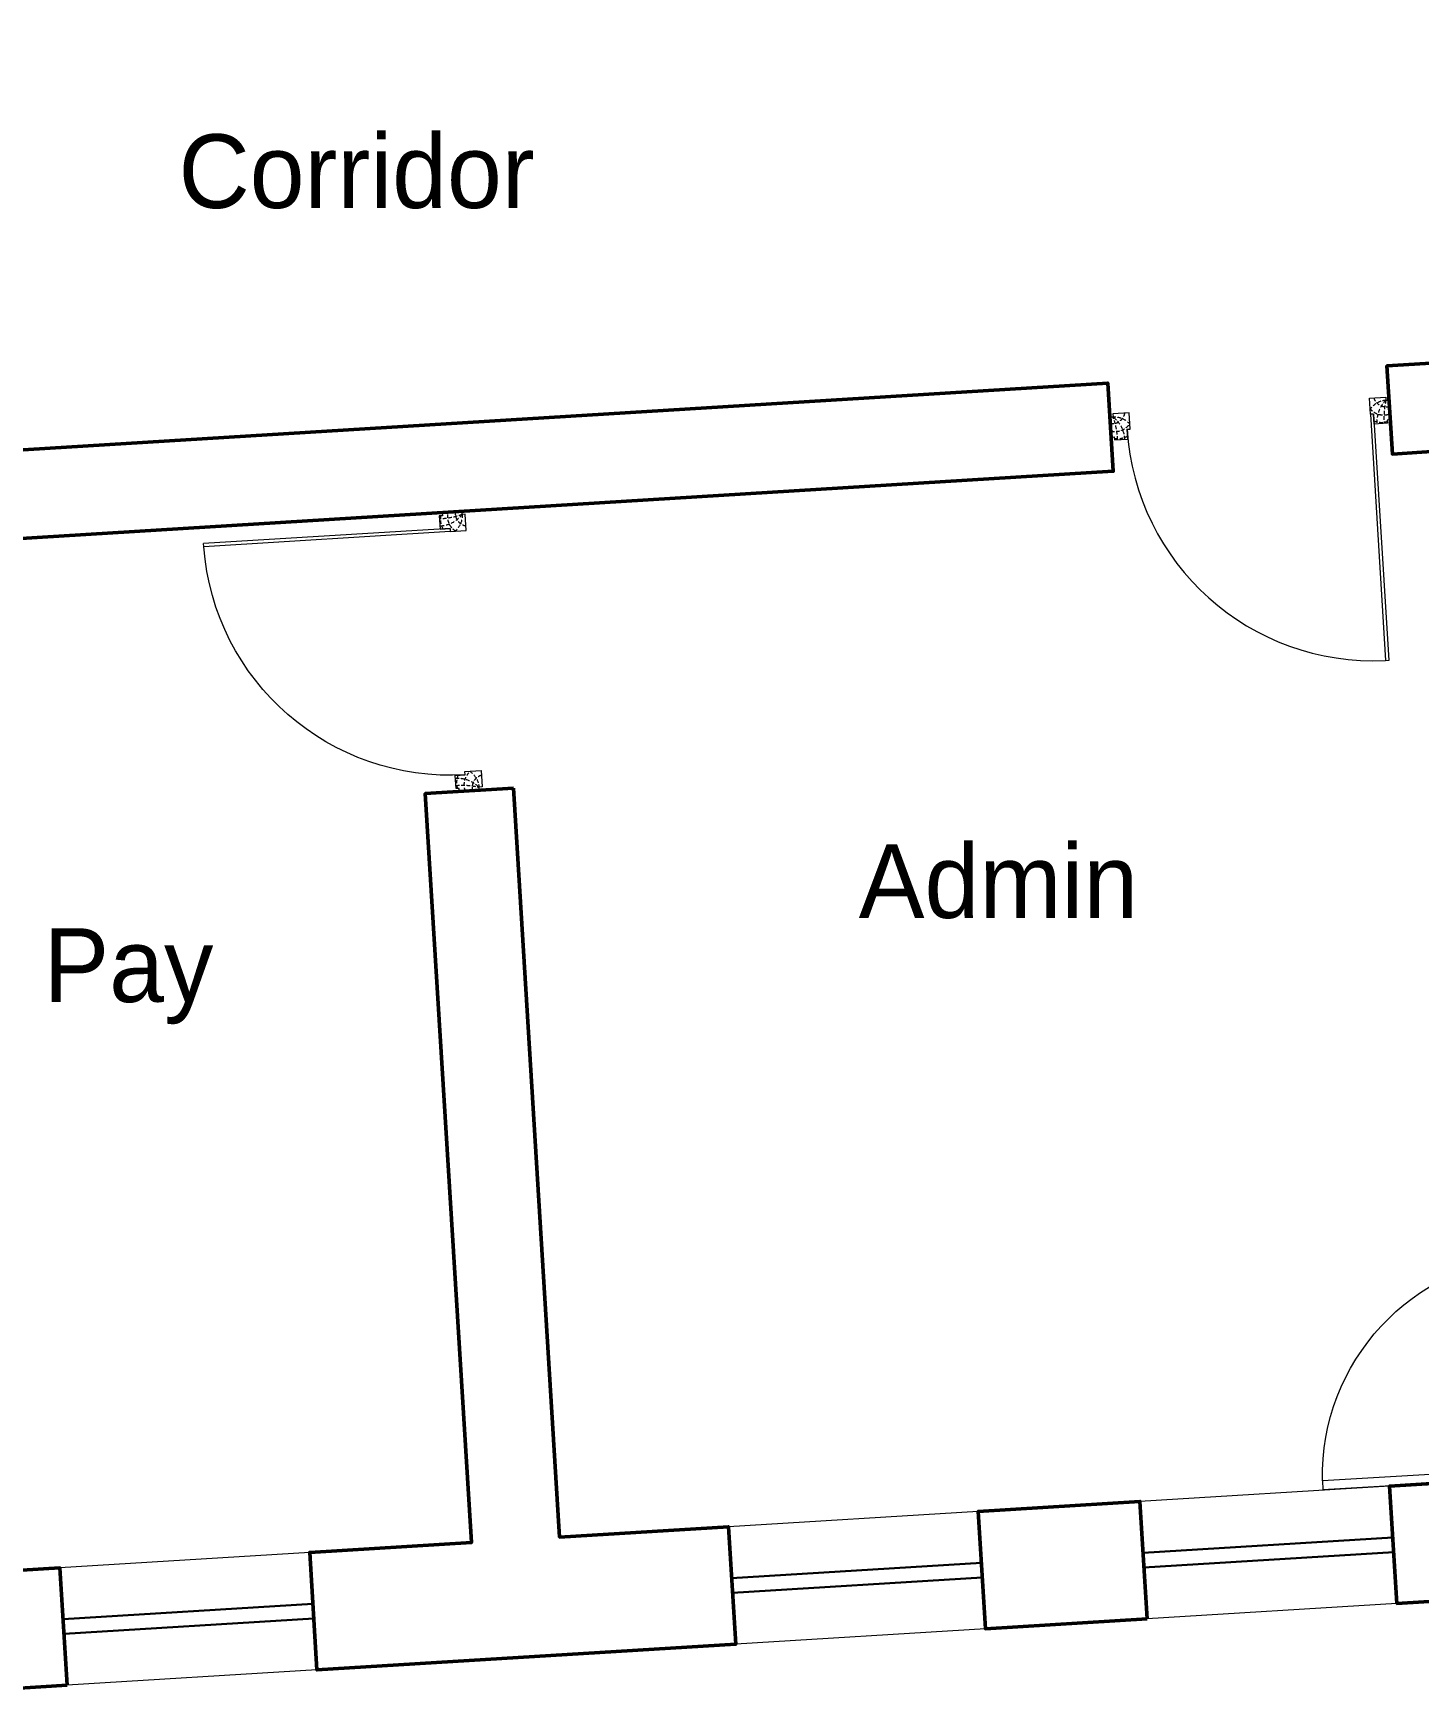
# Model space of a CAD drawing. Header units: millimetres. Extents: x 2342254 to 2635493, y 3886634 to 4043501.
# Drawn here: x 2420285 to 2424982, y 3947781 to 3953421 of the extents above; entities that cross this region are included whole.
import ezdxf

# ---------------------------------------------------------------- set-up
doc = ezdxf.new("R2010")
doc.units = ezdxf.units.MM
doc.header["$MEASUREMENT"] = 0
doc.linetypes.add('DASHED', pattern=[0.75, 0.5, -0.25])
for name, color, linetype, lineweight in [('door', 41, 'Continuous', 5), ('Door Opening-0.09', 253, 'Continuous', 9), ('greenery', 82, 'Continuous', 5), ('hidden lines', 205, 'DASHED', 5), ('WALL 0.2', 7, 'Continuous', 20), ('wall 0.4', 7, 'Continuous', 40), ('Wall-0.5', 7, 'Continuous', 50), ('WINDOW', 152, 'Continuous', 30)]:
    doc.layers.add(name, color=color, linetype=linetype, lineweight=lineweight)
doc.layers.add('Text-0.2', color=7, linetype='Continuous')
doc.layers.add('WALL', color=12, linetype='Continuous')
doc.styles.add('arial.', font='arial.ttf')

# ---------------------------------------------------------------- blocks, each defined once
blk = doc.blocks.new('d1')
at = {"layer": 'door'}
for p, q in [((2442.75, 10746.15), (2408.33, 10746.15)), ((2408.33, 10746.15), (2408.33, 10745.72)), ((2442.75, 10745.72), (2408.32, 10745.72))]:
    blk.add_line(p, q, dxfattribs=at)
at = {"layer": 'door', "ltscale": 80}
for points in [[(2445, 10779.7), (2445, 10781.99), (2444.56, 10781.99), (2444.56, 10782.43), (2441.8, 10782.43), (2441.8, 10781.99), (2441.36, 10781.99), (2441.36, 10780.14), (2442.75, 10780.14), (2442.75, 10779.7)], [(2445, 10746.15), (2445, 10743.87), (2444.56, 10743.87), (2444.56, 10743.43), (2441.8, 10743.43), (2441.8, 10743.87), (2441.36, 10743.87), (2441.36, 10745.72), (2442.75, 10745.72), (2442.75, 10746.15)]]:
    blk.add_lwpolyline(points, close=True, dxfattribs=at)
at = {"layer": 'Door Opening-0.09', "ltscale": 80}
blk.add_arc((2442.75, 10745.72), 34.42, 90, 179.274, dxfattribs=at)
at = {"layer": 'hidden lines'}
for centre, radius, start, end in [((2441.64, 10791.37), 9.82, 268.3986, 287.3158), ((2441.38, 10784.76), 4.22, 269.7899, 318.9675), ((2444.33, 10781.34), 2.81, 166.4652, 205.1802), ((2445.01, 10781.68), 2.48, 162.4671, 233.2418), ((2441.57, 10782.05), 3, 308.4681, 358.9527), ((2445.46, 10782.07), 1.81, 168.6475, 255.2319), ((2445.01, 10744.18), 2.48, 126.7582, 197.5329), ((2441.57, 10743.81), 3, 1.0473, 51.5319), ((2441.64, 10734.49), 9.82, 72.6842, 91.6014), ((2441.38, 10741.1), 4.22, 41.0325, 90.2101), ((2444.33, 10744.52), 2.81, 154.8198, 193.5348), ((2445.46, 10743.79), 1.81, 104.7681, 191.3525)]:
    blk.add_arc(centre, radius, start, end, dxfattribs=at)
blk = doc.blocks.new('26 door')
at = {"layer": 'door'}
blk.add_line((42654.7, -717.83), (42654.7, -716.68), dxfattribs=at)
at = {"layer": 'door', "ltscale": 5}
blk.add_lwpolyline([(42654.7, -716.68), (42684.73, -716.68), (42684.73, -717.83), (42654.7, -717.83)], dxfattribs=at)
at = {"layer": 'Door Opening-0.09'}
blk.add_arc((42654.79, -717.79), 29.96, 2.1358, 90.1794, dxfattribs=at)
blk = doc.blocks.new('oldblk')
at = {"layer": 'greenery', "lineweight": 0}
h = blk.add_hatch(dxfattribs=at)
h.set_pattern_fill('GRASS', color=256, scale=200)
h.set_pattern_definition([(90, (342674.07, 10217.67), (-141.421356, 141.421356), [37.5, -245.342713]), (45, (342674.07, 10217.67), (-141.421356, 141.421356), [37.5, -162.5]), (135, (342674.07, 10217.67), (-141.421356, -141.421356), [37.5, -162.5])])
h.paths.add_polyline_path([(2494423.1, 4310077), (2494423.1, 4313918, 0.467658), (2493716.3, 4314508.4), (2493762.1, 4313765.4), (2493814.2, 4312918.6), (2493923.1, 4311150.3), (2491706.5, 4311013.8), (2490859.8, 4310961.6), (2490262, 4310924.8), (2490288.1, 4310501.4), (2490340.2, 4309654.6), (2490386.3, 4308907.5), (2489589.3, 4308858.4), (2488742.5, 4308806.2), (2488045.1, 4308763.3), (2487198.3, 4308711.1), (2486775, 4308685.1), (2486891.5, 4306792.2), (2488161.7, 4306870.5), (2488435.7, 4306887.3), (2489182.8, 4306933.3), (2491607.5, 4307082.7, 0.396311)])
h.paths.add_polyline_path([(2485851.1, 4294295.1), (2486907, 4294295.1), (2486907, 4294874.3), (2485851.1, 4294874.3)], flags=9)
h.paths.add_polyline_path([(2492158.3, 4294916.8), (2493673.1, 4294916.8), (2493673.1, 4295496.1), (2492158.3, 4295496)], flags=9)
h.paths.add_polyline_path([(2479507.2, 4293895.6), (2481022, 4293895.6), (2481022, 4294474.9), (2479507.2, 4294474.9)], flags=9)
h.paths.add_polyline_path([(2486446.2, 4290708.2), (2488371.7, 4290708.3), (2488371.7, 4291287.5), (2486446.2, 4291287.5)], flags=9)
h.paths.add_polyline_path([(2493815.1, 4292670.4), (2495034.7, 4292670.4), (2495034.7, 4293249.6), (2493815.1, 4293249.6)], flags=9)
h.paths.add_polyline_path([(2478175.9, 4291206.2), (2479783.1, 4291206.2), (2479783.1, 4291785.5), (2478175.9, 4291785.4)], flags=9)
h.paths.add_polyline_path([(2481818.4, 4291487.5), (2482910.8, 4291487.5), (2482910.8, 4292066.8), (2481818.4, 4292066.8)], flags=9)
h.paths.add_polyline_path([(2490098.4, 4292513.2), (2491338.5, 4292513.2), (2491338.5, 4293092.4), (2490098.4, 4293092.4)], flags=9)
h.paths.add_polyline_path([(2477806.4, 4296068.3), (2479046.5, 4296068.4), (2479046.5, 4296647.6), (2477806.4, 4296647.6)], flags=9)
h.paths.add_polyline_path([(2492889.8, 4297970.6), (2494129.9, 4297970.6), (2494129.9, 4298549.9), (2492889.8, 4298549.9)], flags=9)
h.paths.add_polyline_path([(2489878.3, 4296999.9), (2491118.4, 4296999.9), (2491118.4, 4297579.2), (2489878.3, 4297579.2)], flags=9)
h.paths.add_polyline_path([(2481252.9, 4296075.6), (2482493, 4296075.6), (2482493, 4296654.9), (2481252.9, 4296654.9)], flags=9)
h.paths.add_polyline_path([(2485949.4, 4296945.1), (2486820, 4296945.1), (2486820, 4297941), (2485949.4, 4297941)], flags=9)
at = {"layer": 'WALL'}
for points in [[(2480427.9, 4291994.2), (2480579.7, 4289528.5)], [(2480604.2, 4289130), (2481475.9, 4289183.7)]]:
    blk.add_lwpolyline(points, dxfattribs=at)
at = {"layer": 'WALL 0.2', "ltscale": 5}
for p, q in [((2483692.9, 4289720.3), (2482846.1, 4289668.1)), ((2482298.2, 4289634.4), (2481451.4, 4289582.2)), ((2480031.8, 4289494.8), (2479185, 4289442.6)), ((2483717.4, 4289321.8), (2482870.6, 4289269.6)), ((2482322.7, 4289235.9), (2481475.9, 4289183.7)), ((2480056.3, 4289096.3), (2479209.5, 4289044.2))]:
    blk.add_line(p, q, dxfattribs=at)
at = {"layer": 'Wall-0.5', "ltscale": 5}
for points in [[(2484216.6, 4292177.3), (2484319.2, 4290510.2), (2484020.4, 4290491.8), (2483851.7, 4293230), (2483702.3, 4293220.8), (2483683.9, 4293519.7), (2484132.2, 4293547.3)], [(2480722.1, 4292087.3), (2480878.6, 4289546.9), (2481451.4, 4289582.2), (2481475.9, 4289183.7), (2480056.3, 4289096.3), (2480031.8, 4289494.8), (2480579.7, 4289528.5), (2480423.2, 4292068.9), (2480722.1, 4292087.3)], [(2483692.9, 4289720.3), (2484738.9, 4289784.7), (2484763.5, 4289386.2), (2483717.4, 4289321.8), (2483692.9, 4289720.3), (2484066.5, 4289743.3)], [(2482870.6, 4289269.6), (2482322.7, 4289235.9), (2482298.2, 4289634.4), (2482846.1, 4289668.1), (2482870.6, 4289269.6)], [(2479209.5, 4289044.2), (2478636.7, 4289008.9), (2478612.2, 4289407.4), (2479185, 4289442.6), (2479209.5, 4289044.2)]]:
    blk.add_lwpolyline(points, dxfattribs=at)
blk.add_lwpolyline([(2476778.6, 4292794.4), (2482755.9, 4293162.6), (2482737.5, 4293461.4), (2476760.2, 4293093.3)], close=True, dxfattribs=at)
at = {"layer": 'WINDOW', "ltscale": 5}
for p, q in [((2483703.6, 4289545.9), (2482856.8, 4289493.8)), ((2482308.9, 4289460), (2481462.1, 4289407.9)), ((2483706.7, 4289496.1), (2482859.9, 4289444)), ((2482312, 4289410.2), (2481465.2, 4289358.1)), ((2480042.5, 4289320.4), (2479195.7, 4289268.3)), ((2480045.6, 4289270.6), (2479198.8, 4289218.5))]:
    blk.add_line(p, q, dxfattribs=at)
at = {"layer": 'door', "xscale": -24.99272123351995, "yscale": 24.99272123351995, "zscale": 24.99272123351995, "rotation": 3.348783725357043}
blk.add_blockref('26 door', (3547404.6, 4369935.3), dxfattribs=at)
at = {"layer": 'Door Opening-0.09', "yscale": 24.31291310736935, "zscale": 24.31291310736935}
for p, xscale, rotation in [((2748054.5, 4250137.4), 24.31291310736935, 93.52406945826439), ((2405170.2, 4550083.4), -24.31291310736936, 183.5240694582953)]:
    blk.add_blockref('d1', p, dxfattribs=dict(at, xscale=xscale, rotation=rotation))
at = {"layer": 'Text-0.2', "ltscale": 5, "char_height": 250, "attachment_point": 7, "rotation": 0.0008, "style": 'arial.'}
for s, insert in [('{\\fStylus BT|b0|i0|c0|p34;Corridor}', (2479586.9, 4294051.8)), ('{\\fStylus BT|b0|i0|c0|p34;Admin}', (2481893, 4291643.7)), ('{\\fStylus BT|b0|i0|c0|p34;Cash Pay}', (2478255.6, 4291286.6))]:
    blk.add_mtext(s, dxfattribs=dict(at, insert=insert))

msp = doc.modelspace()

# ---------------------------------------------------------------- block references
at = {"layer": 'wall 0.4'}
msp.add_blockref('oldblk', (-58809.9, -341227.5), dxfattribs=at)

doc.saveas('drawing.dxf')
